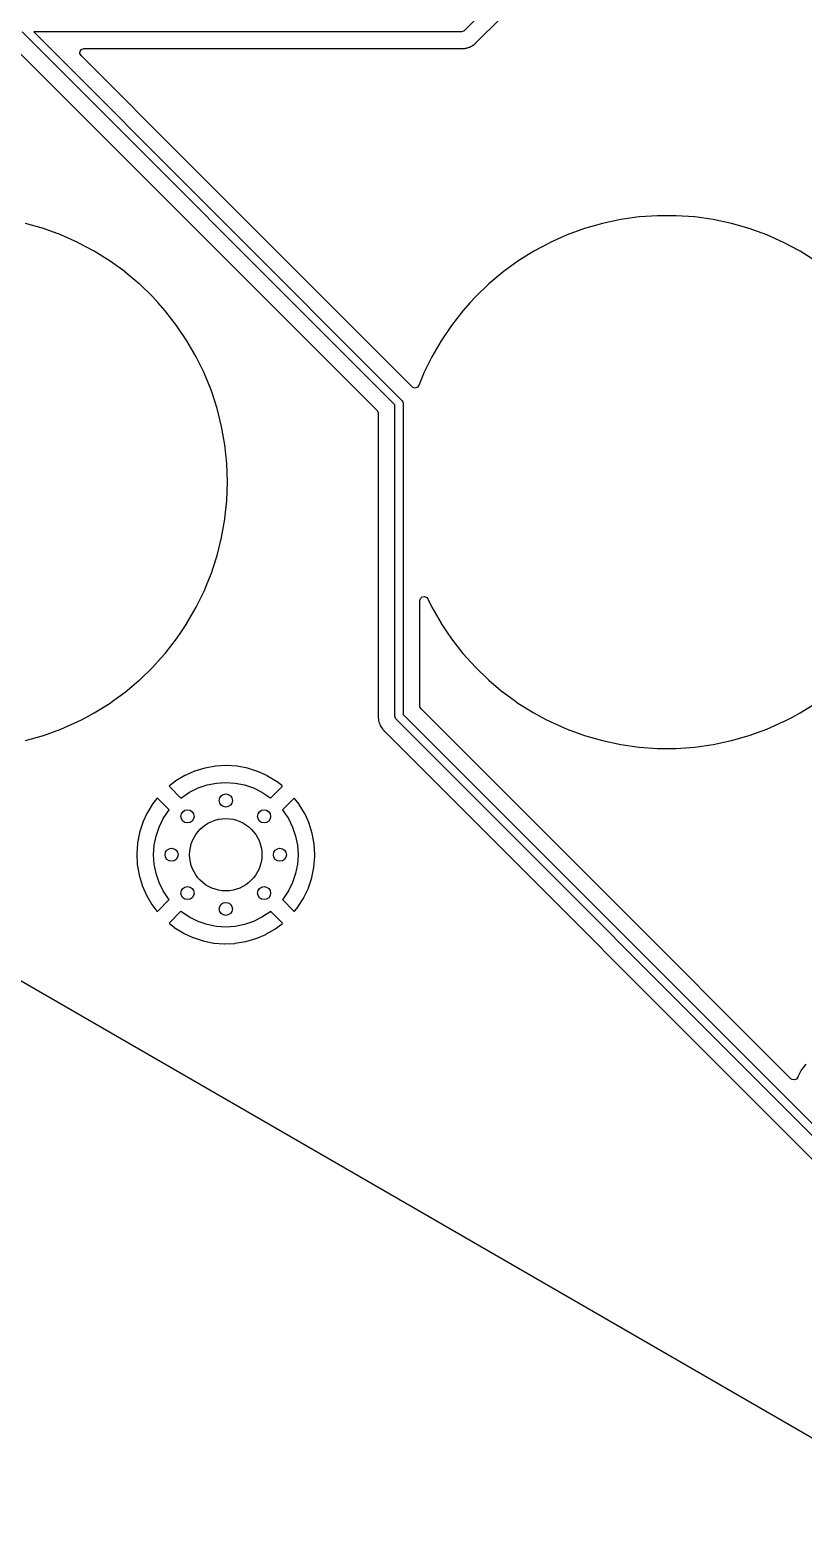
# Model space of a CAD drawing. Extents: x 144 to 253, y -181 to -52.
# Drawn here: x 200.84 to 224.41, y -180.44 to -135.31 of the extents above; entities that cross this region are included whole.
import ezdxf

# ---------------------------------------------------------------- set-up
doc = ezdxf.new("R2010")
doc.units = 0
doc.layers.add('BLACK', color=7, linetype='CONTINUOUS')

msp = doc.modelspace()

# ---------------------------------------------------------------- linework, layer by layer
at = {"layer": 'BLACK', "linetype": 'CONTINUOUS'}
for p, q in [((220.397, -129.03), (214.083, -135.343)), ((214.468, -135.678), (220.57, -129.575)), ((211.965, -146.737), (200.608, -135.38)), ((213.995, -135.38), (200.962, -135.38)), ((200.962, -135.38), (212.178, -146.597)), ((214.025, -135.371), (213.995, -135.38)), ((214.055, -135.365), (214.025, -135.371)), ((214.06, -135.361), (214.055, -135.365)), ((214.063, -135.36), (214.06, -135.361)), ((214.066, -135.357), (214.063, -135.36)), ((214.083, -135.343), (214.066, -135.357)), ((214.206, -135.853), (214.241, -135.843)), ((214.241, -135.843), (214.249, -135.841)), ((214.241, -135.843), (214.241, -135.843)), ((214.249, -135.841), (214.255, -135.837)), ((214.255, -135.837), (214.266, -135.831)), ((214.255, -135.837), (214.255, -135.837)), ((214.266, -135.831), (214.284, -135.822)), ((214.284, -135.822), (214.303, -135.815)), ((214.303, -135.815), (214.338, -135.789)), ((214.338, -135.789), (214.348, -135.782)), ((214.348, -135.782), (214.38, -135.764)), ((214.38, -135.764), (214.386, -135.76)), ((214.38, -135.764), (214.38, -135.764)), ((214.386, -135.76), (214.401, -135.745)), ((214.401, -135.745), (214.416, -135.732)), ((214.416, -135.732), (214.426, -135.725)), ((214.426, -135.725), (214.432, -135.72)), ((214.432, -135.72), (214.46, -135.686)), ((214.46, -135.686), (214.468, -135.678)), ((200.435, -135.925), (211.42, -146.91)), ((202.37, -136.041), (202.376, -135.97)), ((202.404, -136.104), (202.37, -136.041)), ((202.376, -135.97), (202.418, -135.914)), ((205.69, -139.389), (202.404, -136.104)), ((202.418, -135.914), (202.485, -135.889)), ((202.485, -135.889), (202.494, -135.888)), ((202.494, -135.888), (213.916, -135.888)), ((213.916, -135.888), (213.927, -135.889)), ((213.927, -135.889), (213.935, -135.891)), ((213.935, -135.891), (213.943, -135.89)), ((213.943, -135.89), (214.003, -135.889)), ((213.943, -135.89), (213.943, -135.89)), ((214.003, -135.889), (214.007, -135.888)), ((214.007, -135.888), (214.035, -135.888)), ((214.035, -135.888), (214.039, -135.888)), ((214.039, -135.888), (214.051, -135.887)), ((214.039, -135.888), (214.039, -135.888)), ((214.051, -135.887), (214.083, -135.886)), ((214.083, -135.886), (214.087, -135.886)), ((214.087, -135.886), (214.095, -135.886)), ((214.095, -135.886), (214.114, -135.88)), ((214.114, -135.88), (214.134, -135.876)), ((214.134, -135.876), (214.146, -135.874)), ((214.146, -135.874), (214.154, -135.873)), ((214.146, -135.874), (214.146, -135.874)), ((214.154, -135.873), (214.161, -135.871)), ((214.161, -135.871), (214.195, -135.857)), ((214.161, -135.871), (214.161, -135.871)), ((214.195, -135.857), (214.206, -135.853)), ((212.487, -146.186), (205.69, -139.389)), ((201.257, -141.368), (200.713, -141.212)), ((218.287, -141.212), (217.743, -141.368)), ((218.841, -141.094), (218.287, -141.212)), ((219.402, -141.016), (218.841, -141.094)), ((219.414, -141.015), (219.402, -141.016)), ((219.965, -140.976), (219.414, -141.015)), ((219.967, -140.976), (219.965, -140.976)), ((219.965, -140.976), (219.965, -140.976)), ((220.533, -140.976), (219.967, -140.976)), ((220.535, -140.976), (220.533, -140.976)), ((221.086, -141.015), (220.535, -140.976)), ((220.535, -140.976), (220.535, -140.976)), ((221.098, -141.016), (221.086, -141.015)), ((221.659, -141.094), (221.098, -141.016)), ((222.213, -141.212), (221.659, -141.094)), ((222.757, -141.368), (222.213, -141.212)), ((201.789, -141.562), (201.257, -141.368)), ((201.791, -141.563), (201.789, -141.562)), ((202.304, -141.791), (201.791, -141.563)), ((201.791, -141.563), (201.791, -141.563)), ((217.209, -141.563), (216.696, -141.791)), ((217.211, -141.562), (217.209, -141.563)), ((217.209, -141.563), (217.209, -141.563)), ((217.743, -141.368), (217.211, -141.562)), ((223.289, -141.562), (222.757, -141.368)), ((223.291, -141.563), (223.289, -141.562)), ((223.804, -141.791), (223.291, -141.563)), ((223.291, -141.563), (223.291, -141.563)), ((202.306, -141.792), (202.304, -141.791)), ((202.304, -141.791), (202.304, -141.791)), ((202.308, -141.793), (202.306, -141.792)), ((202.319, -141.799), (202.308, -141.793)), ((202.308, -141.793), (202.308, -141.793)), ((202.806, -142.058), (202.319, -141.799)), ((203.287, -142.358), (202.806, -142.058)), ((216.194, -142.058), (215.713, -142.358)), ((216.681, -141.799), (216.194, -142.058)), ((216.692, -141.793), (216.681, -141.799)), ((216.694, -141.792), (216.692, -141.793)), ((216.692, -141.793), (216.692, -141.793)), ((216.696, -141.791), (216.694, -141.792)), ((216.696, -141.791), (216.696, -141.791)), ((223.806, -141.792), (223.804, -141.791)), ((223.804, -141.791), (223.804, -141.791)), ((223.808, -141.793), (223.806, -141.792)), ((223.819, -141.799), (223.808, -141.793)), ((223.808, -141.793), (223.808, -141.793)), ((224.306, -142.058), (223.819, -141.799)), ((224.787, -142.358), (224.306, -142.058)), ((203.288, -142.359), (203.287, -142.358)), ((203.743, -142.69), (203.288, -142.359)), ((203.288, -142.359), (203.288, -142.359)), ((215.712, -142.359), (215.257, -142.69)), ((215.713, -142.358), (215.712, -142.359)), ((215.712, -142.359), (215.712, -142.359)), ((203.745, -142.691), (203.743, -142.69)), ((203.743, -142.69), (203.743, -142.69)), ((203.747, -142.692), (203.745, -142.691)), ((204.177, -143.054), (203.747, -142.692)), ((203.747, -142.692), (203.747, -142.692)), ((204.179, -143.055), (204.177, -143.054)), ((204.177, -143.054), (204.177, -143.054)), ((204.586, -143.448), (204.179, -143.055)), ((214.821, -143.055), (214.414, -143.448)), ((214.823, -143.054), (214.821, -143.055)), ((215.253, -142.692), (214.823, -143.054)), ((214.823, -143.054), (214.823, -143.054)), ((215.255, -142.691), (215.253, -142.692)), ((215.253, -142.692), (215.253, -142.692)), ((215.257, -142.69), (215.255, -142.691)), ((215.257, -142.69), (215.257, -142.69)), ((204.74, -143.62), (204.586, -143.448)), ((214.414, -143.448), (214.26, -143.62)), ((204.963, -143.868), (204.74, -143.62)), ((204.965, -143.869), (204.963, -143.868)), ((204.963, -143.868), (204.963, -143.868)), ((205.314, -144.315), (204.965, -143.869)), ((214.035, -143.869), (213.686, -144.315)), ((214.037, -143.868), (214.035, -143.869)), ((214.26, -143.62), (214.037, -143.868)), ((214.037, -143.868), (214.037, -143.868)), ((205.63, -144.785), (205.314, -144.315)), ((213.686, -144.315), (213.37, -144.785)), ((205.913, -145.275), (205.63, -144.785)), ((213.37, -144.785), (213.087, -145.275)), ((205.914, -145.277), (205.913, -145.275)), ((206.161, -145.782), (205.914, -145.277)), ((205.914, -145.277), (205.914, -145.277)), ((213.086, -145.277), (212.839, -145.782)), ((213.087, -145.275), (213.086, -145.277)), ((213.086, -145.277), (213.086, -145.277)), ((206.162, -145.784), (206.161, -145.782)), ((206.161, -145.782), (206.161, -145.782)), ((206.162, -145.786), (206.162, -145.784)), ((206.332, -146.206), (206.162, -145.786)), ((206.162, -145.786), (206.162, -145.786)), ((206.374, -146.309), (206.332, -146.206)), ((212.513, -146.206), (212.487, -146.186)), ((212.582, -146.223), (212.513, -146.206)), ((212.649, -146.2), (212.582, -146.223)), ((212.693, -146.144), (212.649, -146.2)), ((212.838, -145.786), (212.693, -146.144)), ((212.839, -145.782), (212.838, -145.784)), ((212.838, -145.784), (212.838, -145.786)), ((212.838, -145.786), (212.838, -145.786)), ((212.839, -145.782), (212.839, -145.782)), ((206.395, -146.373), (206.374, -146.309)), ((206.548, -146.846), (206.395, -146.373)), ((212.178, -146.597), (212.192, -146.614)), ((212.192, -146.614), (212.195, -146.617)), ((212.195, -146.617), (212.196, -146.62)), ((212.196, -146.62), (212.2, -146.625)), ((212.2, -146.625), (212.206, -146.655)), ((212.206, -146.655), (212.215, -146.685)), ((206.549, -146.848), (206.548, -146.846)), ((206.548, -146.846), (206.548, -146.846)), ((206.686, -147.397), (206.549, -146.848)), ((211.42, -146.91), (211.454, -146.973)), ((211.454, -146.973), (211.456, -147)), ((211.456, -147), (211.456, -156.131)), ((211.965, -156.21), (211.965, -146.737)), ((212.215, -146.685), (212.215, -156.158)), ((206.784, -147.955), (206.686, -147.397)), ((206.843, -148.518), (206.784, -147.955)), ((206.863, -149.084), (206.843, -148.518)), ((206.843, -149.65), (206.863, -149.084)), ((206.786, -150.194), (206.843, -149.652)), ((206.843, -149.652), (206.843, -149.65)), ((206.686, -150.771), (206.784, -150.213)), ((206.784, -150.213), (206.786, -150.194)), ((206.549, -151.32), (206.686, -150.771)), ((206.427, -151.695), (206.548, -151.322)), ((206.548, -151.322), (206.549, -151.32)), ((206.548, -151.322), (206.548, -151.322)), ((206.248, -152.171), (206.373, -151.861)), ((206.373, -151.861), (206.374, -151.859)), ((206.373, -151.861), (206.373, -151.861)), ((206.374, -151.859), (206.427, -151.695)), ((205.914, -152.891), (206.161, -152.386)), ((206.161, -152.386), (206.162, -152.384)), ((206.161, -152.386), (206.161, -152.386)), ((206.162, -152.384), (206.248, -152.171)), ((205.63, -153.383), (205.913, -152.893)), ((205.913, -152.893), (205.914, -152.891)), ((212.724, -152.694), (212.744, -152.626)), ((212.724, -155.895), (212.724, -152.694)), ((212.744, -152.626), (212.797, -152.579)), ((212.797, -152.579), (212.867, -152.569)), ((212.867, -152.569), (212.932, -152.599)), ((212.932, -152.599), (212.963, -152.639)), ((212.963, -152.639), (213.087, -152.893)), ((213.087, -152.893), (213.37, -153.383)), ((205.461, -153.634), (205.629, -153.385)), ((205.629, -153.385), (205.63, -153.383)), ((205.629, -153.385), (205.629, -153.385)), ((213.37, -153.383), (213.371, -153.385)), ((213.371, -153.385), (213.371, -153.385)), ((213.371, -153.385), (213.539, -153.634)), ((204.965, -154.299), (205.314, -153.853)), ((205.314, -153.853), (205.461, -153.634)), ((213.539, -153.634), (213.686, -153.853)), ((213.686, -153.853), (214.035, -154.299)), ((204.826, -154.453), (204.963, -154.301)), ((204.963, -154.301), (204.965, -154.299)), ((204.963, -154.301), (204.963, -154.301)), ((214.035, -154.299), (214.037, -154.301)), ((214.037, -154.301), (214.037, -154.301)), ((214.037, -154.301), (214.174, -154.453)), ((204.179, -155.113), (204.586, -154.72)), ((204.586, -154.72), (204.826, -154.453)), ((214.174, -154.453), (214.414, -154.72)), ((214.414, -154.72), (214.821, -155.113)), ((203.745, -155.477), (204.089, -155.188)), ((204.089, -155.188), (204.177, -155.115)), ((204.177, -155.115), (204.179, -155.113)), ((204.177, -155.115), (204.177, -155.115)), ((214.821, -155.113), (214.823, -155.115)), ((214.823, -155.115), (214.823, -155.115)), ((214.823, -155.115), (214.911, -155.188)), ((214.911, -155.188), (215.255, -155.477)), ((203.36, -155.757), (203.743, -155.478)), ((203.743, -155.478), (203.745, -155.477)), ((203.743, -155.478), (203.743, -155.478)), ((215.255, -155.477), (215.257, -155.478)), ((215.257, -155.478), (215.257, -155.478)), ((215.257, -155.478), (215.64, -155.757)), ((202.551, -156.246), (202.806, -156.11)), ((202.806, -156.11), (203.287, -155.81)), ((203.287, -155.81), (203.36, -155.757)), ((211.456, -156.142), (211.454, -156.15)), ((211.454, -156.15), (211.455, -156.158)), ((211.456, -156.131), (211.456, -156.142)), ((212.726, -155.922), (212.724, -155.895)), ((212.76, -155.984), (212.726, -155.922)), ((218.446, -161.67), (212.76, -155.984)), ((215.64, -155.757), (215.713, -155.81)), ((215.713, -155.81), (216.194, -156.11)), ((216.194, -156.11), (216.449, -156.246)), ((224.051, -156.246), (224.306, -156.11)), ((224.306, -156.11), (224.787, -155.81)), ((201.791, -156.605), (202.304, -156.377)), ((202.304, -156.377), (202.306, -156.376)), ((202.304, -156.377), (202.304, -156.377)), ((202.306, -156.376), (202.416, -156.317)), ((202.416, -156.317), (202.551, -156.246)), ((211.455, -156.158), (211.455, -156.158)), ((211.455, -156.158), (211.456, -156.218)), ((211.456, -156.218), (211.456, -156.222)), ((211.456, -156.222), (211.456, -156.25)), ((211.456, -156.25), (211.457, -156.254)), ((211.457, -156.254), (211.457, -156.254)), ((211.457, -156.254), (211.457, -156.254)), ((211.457, -156.254), (211.458, -156.266)), ((211.458, -156.266), (211.459, -156.31)), ((211.459, -156.31), (211.465, -156.329)), ((211.465, -156.329), (211.469, -156.349)), ((211.469, -156.349), (211.472, -156.369)), ((211.472, -156.369), (211.474, -156.376)), ((211.474, -156.376), (211.474, -156.376)), ((211.474, -156.376), (211.488, -156.41)), ((211.488, -156.41), (211.492, -156.421)), ((211.492, -156.421), (211.504, -156.464)), ((211.504, -156.464), (211.508, -156.47)), ((211.508, -156.47), (211.508, -156.47)), ((211.508, -156.47), (211.514, -156.481)), ((211.514, -156.481), (211.523, -156.499)), ((211.523, -156.499), (211.53, -156.518)), ((211.53, -156.518), (211.535, -156.524)), ((211.535, -156.524), (211.535, -156.524)), ((211.535, -156.524), (211.556, -156.553)), ((211.556, -156.553), (211.563, -156.563)), ((211.563, -156.563), (211.585, -156.601)), ((211.585, -156.601), (211.6, -156.616)), ((211.974, -156.24), (211.965, -156.21)), ((211.98, -156.27), (211.974, -156.24)), ((211.984, -156.275), (211.98, -156.27)), ((211.985, -156.278), (211.984, -156.275)), ((211.988, -156.281), (211.985, -156.278)), ((212.002, -156.298), (211.988, -156.281)), ((225.337, -169.633), (212.002, -156.298)), ((212.215, -156.158), (225.477, -169.42)), ((216.449, -156.246), (216.584, -156.317)), ((216.584, -156.317), (216.694, -156.376)), ((216.694, -156.376), (216.696, -156.377)), ((216.696, -156.377), (216.696, -156.377)), ((216.696, -156.377), (217.209, -156.605)), ((223.291, -156.605), (223.804, -156.377)), ((223.804, -156.377), (223.806, -156.376)), ((223.804, -156.377), (223.804, -156.377)), ((223.806, -156.376), (223.916, -156.317)), ((223.916, -156.317), (224.051, -156.246)), ((200.713, -156.956), (201.257, -156.8)), ((201.257, -156.8), (201.789, -156.606)), ((201.789, -156.606), (201.791, -156.605)), ((211.6, -156.616), (211.613, -156.631)), ((211.613, -156.631), (211.625, -156.647)), ((211.625, -156.647), (211.631, -156.652)), ((211.631, -156.652), (211.659, -156.675)), ((211.659, -156.675), (211.667, -156.683)), ((211.667, -156.683), (224.921, -169.937)), ((217.209, -156.605), (217.211, -156.606)), ((217.211, -156.606), (217.743, -156.8)), ((217.743, -156.8), (218.287, -156.956)), ((218.287, -156.956), (218.841, -157.074)), ((221.659, -157.074), (222.213, -156.956)), ((222.213, -156.956), (222.757, -156.8)), ((222.757, -156.8), (223.289, -156.606)), ((223.289, -156.606), (223.291, -156.605)), ((218.841, -157.074), (219.402, -157.153)), ((219.402, -157.153), (219.404, -157.153)), ((219.404, -157.153), (219.965, -157.192)), ((219.965, -157.192), (219.965, -157.192)), ((219.965, -157.192), (219.967, -157.192)), ((219.967, -157.192), (220.533, -157.192)), ((220.533, -157.192), (220.535, -157.192)), ((220.535, -157.192), (221.096, -157.153)), ((220.535, -157.192), (220.535, -157.192)), ((221.096, -157.153), (221.098, -157.153)), ((221.098, -157.153), (221.659, -157.074)), ((205.863, -157.887), (205.572, -158.016)), ((205.87, -157.884), (205.863, -157.887)), ((206.176, -157.791), (205.87, -157.884)), ((206.183, -157.789), (206.176, -157.791)), ((206.497, -157.734), (206.183, -157.789)), ((206.504, -157.733), (206.497, -157.734)), ((206.823, -157.715), (206.504, -157.733)), ((206.83, -157.715), (206.823, -157.715)), ((207.149, -157.736), (206.83, -157.715)), ((207.156, -157.737), (207.149, -157.736)), ((207.47, -157.796), (207.156, -157.737)), ((207.477, -157.798), (207.47, -157.796)), ((207.781, -157.894), (207.477, -157.798)), ((207.788, -157.897), (207.781, -157.894)), ((208.079, -158.029), (207.788, -157.897)), ((205.099, -158.33), (205.09, -158.341)), ((205.09, -158.341), (205.097, -158.353)), ((205.097, -158.353), (205.448, -158.704)), ((205.285, -158.186), (205.099, -158.33)), ((205.291, -158.182), (205.285, -158.186)), ((205.565, -158.019), (205.291, -158.182)), ((205.572, -158.016), (205.565, -158.019)), ((205.712, -158.523), (205.971, -158.395)), ((205.971, -158.395), (206.243, -158.303)), ((206.243, -158.303), (206.525, -158.247)), ((206.525, -158.247), (206.812, -158.228)), ((206.812, -158.228), (207.1, -158.247)), ((207.1, -158.247), (207.382, -158.303)), ((207.382, -158.303), (207.654, -158.395)), ((207.654, -158.395), (207.912, -158.523)), ((208.085, -158.032), (208.079, -158.029)), ((208.358, -158.198), (208.085, -158.032)), ((208.177, -158.704), (208.527, -158.354)), ((208.364, -158.203), (208.358, -158.198)), ((208.526, -158.331), (208.364, -158.203)), ((208.534, -158.341), (208.526, -158.331)), ((208.527, -158.354), (208.534, -158.341)), ((204.715, -158.714), (204.595, -158.865)), ((204.726, -158.707), (204.715, -158.714)), ((204.739, -158.714), (204.726, -158.707)), ((205.089, -159.064), (204.739, -158.714)), ((205.448, -158.704), (205.473, -158.683)), ((205.473, -158.683), (205.712, -158.523)), ((207.912, -158.523), (208.152, -158.683)), ((208.152, -158.683), (208.177, -158.704)), ((208.887, -158.713), (208.536, -159.064)), ((208.899, -158.706), (208.887, -158.713)), ((208.91, -158.715), (208.899, -158.706)), ((209.046, -158.888), (208.91, -158.715)), ((204.42, -159.149), (204.286, -159.439)), ((204.424, -159.143), (204.42, -159.149)), ((204.591, -158.871), (204.424, -159.143)), ((204.595, -158.865), (204.591, -158.871)), ((204.907, -159.328), (205.067, -159.089)), ((205.067, -159.089), (205.089, -159.064)), ((208.536, -159.064), (208.558, -159.089)), ((208.558, -159.089), (208.718, -159.328)), ((209.05, -158.895), (209.046, -158.888)), ((209.215, -159.168), (209.05, -158.895)), ((209.218, -159.175), (209.215, -159.168)), ((209.349, -159.466), (209.218, -159.175)), ((204.184, -159.757), (204.123, -160.07)), ((204.186, -159.75), (204.184, -159.757)), ((204.284, -159.446), (204.186, -159.75)), ((204.286, -159.439), (204.284, -159.446)), ((204.687, -159.859), (204.78, -159.586)), ((204.78, -159.586), (204.907, -159.328)), ((208.718, -159.328), (208.845, -159.586)), ((208.845, -159.586), (208.938, -159.859)), ((209.351, -159.473), (209.349, -159.466)), ((209.446, -159.777), (209.351, -159.473)), ((204.122, -160.078), (204.1, -160.396)), ((204.123, -160.07), (204.122, -160.078)), ((204.612, -160.428), (204.631, -160.141)), ((204.631, -160.141), (204.687, -159.859)), ((208.938, -159.859), (208.994, -160.141)), ((208.994, -160.141), (209.012, -160.428)), ((209.448, -159.785), (209.446, -159.777)), ((209.505, -160.098), (209.448, -159.785)), ((209.506, -160.106), (209.505, -160.098)), ((209.525, -160.426), (209.506, -160.106)), ((204.1, -160.396), (204.1, -160.403)), ((204.1, -160.403), (204.116, -160.722)), ((204.631, -160.715), (204.612, -160.428)), ((209.012, -160.428), (208.994, -160.715)), ((209.499, -160.806), (209.525, -160.487)), ((209.525, -160.43), (209.525, -160.426)), ((209.525, -160.483), (209.525, -160.43)), ((209.525, -160.487), (209.525, -160.483)), ((204.116, -160.722), (204.117, -160.729)), ((204.117, -160.729), (204.171, -161.044)), ((204.171, -161.044), (204.172, -161.051)), ((204.172, -161.051), (204.264, -161.357)), ((204.687, -160.997), (204.631, -160.715)), ((204.78, -161.27), (204.687, -160.997)), ((208.938, -160.997), (208.845, -161.27)), ((208.994, -160.715), (208.938, -160.997)), ((209.434, -161.126), (209.498, -160.814)), ((209.498, -160.814), (209.499, -160.806)), ((204.264, -161.357), (204.266, -161.364)), ((204.266, -161.364), (204.394, -161.656)), ((204.907, -161.528), (204.78, -161.27)), ((205.067, -161.767), (204.907, -161.528)), ((208.718, -161.528), (208.558, -161.767)), ((208.845, -161.27), (208.718, -161.528)), ((209.192, -161.731), (209.328, -161.443)), ((209.328, -161.443), (209.331, -161.436)), ((209.331, -161.436), (209.432, -161.134)), ((209.432, -161.134), (209.434, -161.126)), ((204.394, -161.656), (204.397, -161.663)), ((204.397, -161.663), (204.559, -161.938)), ((204.559, -161.938), (204.563, -161.944)), ((204.563, -161.944), (204.714, -162.142)), ((204.738, -162.144), (205.089, -161.792)), ((205.089, -161.792), (205.067, -161.767)), ((208.558, -161.767), (208.536, -161.792)), ((208.536, -161.792), (208.886, -162.142)), ((208.909, -162.142), (209.013, -162.014)), ((209.013, -162.014), (209.018, -162.008)), ((209.018, -162.008), (209.188, -161.738)), ((209.188, -161.738), (209.192, -161.731)), ((224.025, -167.249), (218.446, -161.67)), ((204.714, -162.142), (204.725, -162.15)), ((204.725, -162.15), (204.738, -162.144)), ((205.448, -162.151), (205.098, -162.501)), ((205.473, -162.173), (205.448, -162.151)), ((205.712, -162.333), (205.473, -162.173)), ((205.971, -162.46), (205.712, -162.333)), ((206.243, -162.553), (205.971, -162.46)), ((207.654, -162.46), (207.382, -162.553)), ((207.912, -162.333), (207.654, -162.46)), ((208.152, -162.173), (207.912, -162.333)), ((208.177, -162.151), (208.152, -162.173)), ((208.529, -162.503), (208.177, -162.151)), ((208.886, -162.142), (208.899, -162.149)), ((208.899, -162.149), (208.909, -162.142)), ((228.583, -180.445), (197.527, -162.514)), ((205.098, -162.501), (205.091, -162.514)), ((205.091, -162.514), (205.099, -162.525)), ((205.099, -162.525), (205.238, -162.637)), ((205.238, -162.637), (205.244, -162.641)), ((205.244, -162.641), (205.515, -162.81)), ((205.515, -162.81), (205.521, -162.814)), ((205.521, -162.814), (205.81, -162.949)), ((206.525, -162.609), (206.243, -162.553)), ((206.812, -162.628), (206.525, -162.609)), ((207.1, -162.609), (206.812, -162.628)), ((207.382, -162.553), (207.1, -162.609)), ((207.735, -162.979), (208.028, -162.853)), ((208.028, -162.853), (208.035, -162.85)), ((208.035, -162.85), (208.311, -162.69)), ((208.311, -162.69), (208.317, -162.685)), ((208.317, -162.685), (208.527, -162.527)), ((208.527, -162.527), (208.535, -162.515)), ((208.535, -162.515), (208.529, -162.503)), ((205.81, -162.949), (205.817, -162.952)), ((205.817, -162.952), (206.12, -163.051)), ((206.12, -163.051), (206.128, -163.053)), ((206.128, -163.053), (206.441, -163.115)), ((206.441, -163.115), (206.448, -163.116)), ((206.448, -163.116), (206.766, -163.14)), ((206.766, -163.14), (206.774, -163.14)), ((206.774, -163.14), (207.092, -163.126)), ((207.092, -163.126), (207.1, -163.125)), ((207.1, -163.125), (207.414, -163.073)), ((207.414, -163.073), (207.422, -163.071)), ((207.422, -163.071), (207.728, -162.982)), ((207.728, -162.982), (207.735, -162.979)), ((224.478, -166.8), (224.34, -166.985)), ((224.06, -167.273), (224.025, -167.249)), ((224.13, -167.285), (224.06, -167.273)), ((224.195, -167.256), (224.13, -167.285)), ((224.232, -167.201), (224.195, -167.256)), ((224.234, -167.197), (224.232, -167.201)), ((224.232, -167.201), (224.232, -167.201)), ((224.236, -167.191), (224.234, -167.197)), ((224.234, -167.197), (224.234, -167.197)), ((224.34, -166.985), (224.236, -167.191))]:
    msp.add_line(p, q, dxfattribs=at)
at = {"layer": 'BLACK'}
for centre, radius in [((206.812, -158.778), 0.2), ((205.646, -159.261), 0.2), ((207.979, -159.261), 0.2), ((206.812, -160.428), 1.1), ((205.162, -160.428), 0.2), ((208.462, -160.428), 0.2), ((205.646, -161.595), 0.2), ((207.979, -161.595), 0.2), ((206.812, -162.078), 0.2)]:
    msp.add_circle(centre, radius, dxfattribs=at)

doc.saveas('drawing.dxf')
